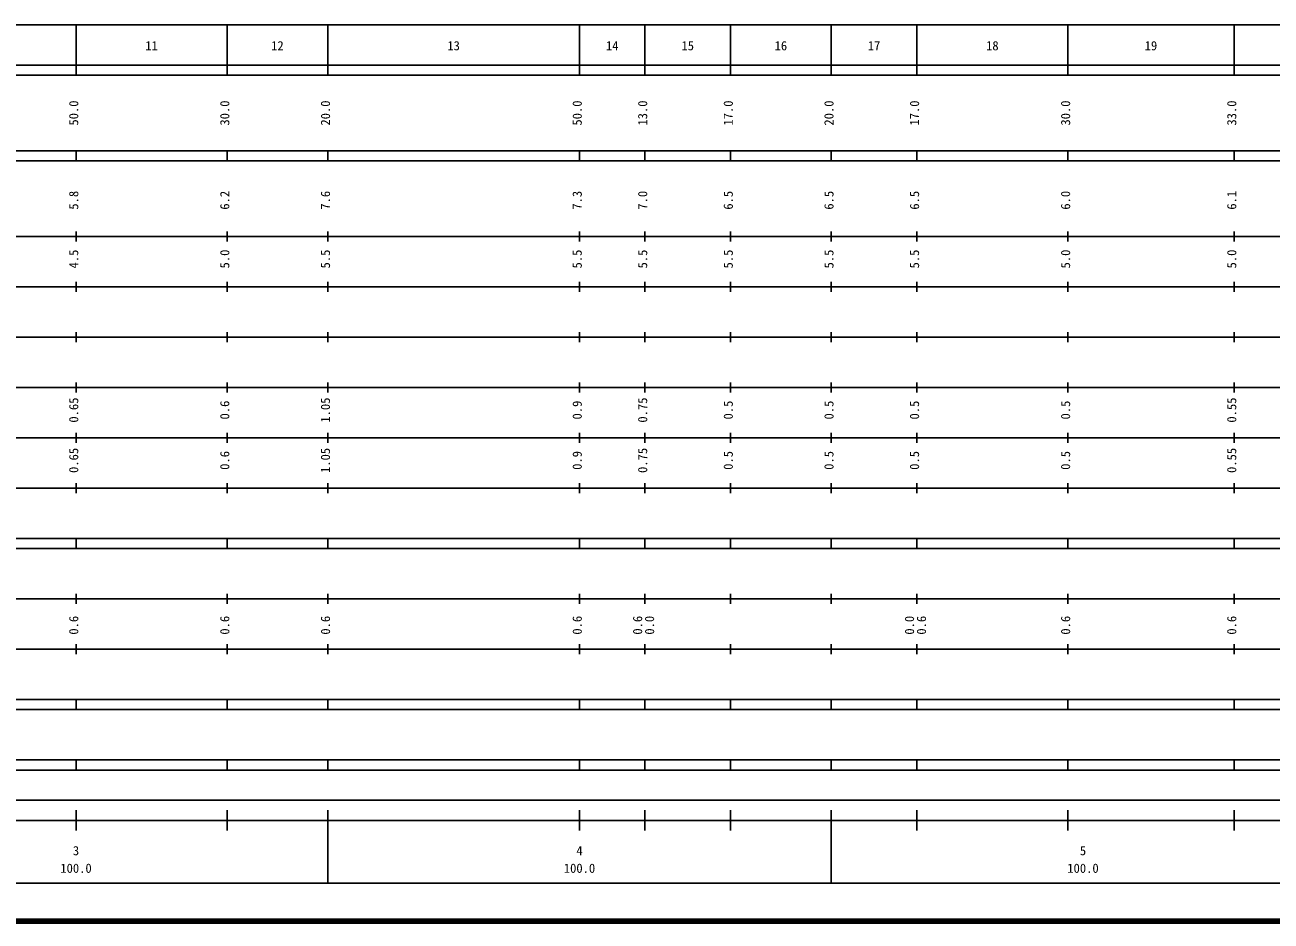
# Model space of a CAD drawing. Units: millimetres on the paper, enlarged 1000 times. Extents: x 40000 to 680000, y 20000 to 380000.
# Drawn here: x 307852 to 555357, y 20000 to 198000 of the extents above; entities that cross this region are included whole.
import ezdxf
from ezdxf.enums import TextEntityAlignment as Align

# ---------------------------------------------------------------- set-up
doc = ezdxf.new("R2010")
doc.units = ezdxf.units.MM
doc.header["$LTSCALE"] = 1000
doc.layers.add('M-TTL', color=2, linetype='Continuous', lineweight=140)
doc.layers.add('M-TTL-BAND', color=7, linetype='Continuous', lineweight=25)
doc.styles.add('ＭＳ ゴシック', font='')
doc.styles.get('ＭＳ ゴシック').set_extended_font_data('MS Gothic')

msp = doc.modelspace()

# ---------------------------------------------------------------- linework, layer by layer
at = {"layer": 'M-TTL'}
msp.add_line((40000, 20000), (680000, 20000), dxfattribs=at)
msp.add_line((40000, 20000), (680000, 20000), dxfattribs=at)
at = {"layer": 'M-TTL-BAND'}
for p, q in [((68000, 198000), (579000, 198000)), ((68000, 198000), (579000, 198000)), ((318000, 188000), (318000, 198000)), ((348000, 188000), (348000, 198000)), ((368000, 188000), (368000, 198000)), ((418000, 188000), (418000, 198000)), ((431000, 188000), (431000, 198000)), ((448000, 188000), (448000, 198000)), ((468000, 188000), (468000, 198000)), ((485000, 188000), (485000, 198000)), ((515000, 188000), (515000, 198000)), ((548000, 188000), (548000, 198000)), ((40000, 190000), (579000, 190000)), ((40000, 190000), (579000, 190000)), ((40000, 188000), (579000, 188000)), ((40000, 188000), (579000, 188000)), ((40000, 173000), (579000, 173000)), ((40000, 173000), (579000, 173000)), ((40000, 171000), (579000, 171000)), ((40000, 171000), (579000, 171000)), ((318000, 171000), (318000, 173000)), ((348000, 171000), (348000, 173000)), ((368000, 171000), (368000, 173000)), ((418000, 171000), (418000, 173000)), ((431000, 171000), (431000, 173000)), ((448000, 171000), (448000, 173000)), ((468000, 171000), (468000, 173000)), ((485000, 171000), (485000, 173000)), ((515000, 171000), (515000, 173000)), ((548000, 171000), (548000, 173000)), ((40000, 156000), (579000, 156000)), ((40000, 156000), (579000, 156000)), ((318000, 155000), (318000, 157000)), ((348000, 155000), (348000, 157000)), ((368000, 155000), (368000, 157000)), ((418000, 155000), (418000, 157000)), ((431000, 155000), (431000, 157000)), ((448000, 155000), (448000, 157000)), ((468000, 155000), (468000, 157000)), ((485000, 155000), (485000, 157000)), ((515000, 155000), (515000, 157000)), ((548000, 155000), (548000, 157000)), ((318000, 145000), (318000, 147000)), ((348000, 145000), (348000, 147000)), ((368000, 145000), (368000, 147000)), ((418000, 145000), (418000, 147000)), ((431000, 145000), (431000, 147000)), ((448000, 145000), (448000, 147000)), ((468000, 145000), (468000, 147000)), ((485000, 145000), (485000, 147000)), ((515000, 145000), (515000, 147000)), ((548000, 145000), (548000, 147000)), ((46000, 146000), (579000, 146000)), ((46000, 146000), (579000, 146000)), ((318000, 135000), (318000, 137000)), ((348000, 135000), (348000, 137000)), ((368000, 135000), (368000, 137000)), ((418000, 135000), (418000, 137000)), ((431000, 135000), (431000, 137000)), ((448000, 135000), (448000, 137000)), ((468000, 135000), (468000, 137000)), ((485000, 135000), (485000, 137000)), ((515000, 135000), (515000, 137000)), ((548000, 135000), (548000, 137000)), ((52000, 136000), (579000, 136000)), ((52000, 136000), (579000, 136000)), ((318000, 125000), (318000, 127000)), ((348000, 125000), (348000, 127000)), ((368000, 125000), (368000, 127000)), ((418000, 125000), (418000, 127000)), ((431000, 125000), (431000, 127000)), ((448000, 125000), (448000, 127000)), ((468000, 125000), (468000, 127000)), ((485000, 125000), (485000, 127000)), ((515000, 125000), (515000, 127000)), ((548000, 125000), (548000, 127000)), ((46000, 126000), (579000, 126000)), ((46000, 126000), (579000, 126000)), ((318000, 115000), (318000, 117000)), ((348000, 115000), (348000, 117000)), ((368000, 115000), (368000, 117000)), ((418000, 115000), (418000, 117000)), ((431000, 115000), (431000, 117000)), ((448000, 115000), (448000, 117000)), ((468000, 115000), (468000, 117000)), ((485000, 115000), (485000, 117000)), ((515000, 115000), (515000, 117000)), ((548000, 115000), (548000, 117000)), ((52000, 116000), (579000, 116000)), ((52000, 116000), (579000, 116000)), ((318000, 105000), (318000, 107000)), ((348000, 105000), (348000, 107000)), ((368000, 105000), (368000, 107000)), ((418000, 105000), (418000, 107000)), ((431000, 105000), (431000, 107000)), ((448000, 105000), (448000, 107000)), ((468000, 105000), (468000, 107000)), ((485000, 105000), (485000, 107000)), ((515000, 105000), (515000, 107000)), ((548000, 105000), (548000, 107000)), ((46000, 106000), (579000, 106000)), ((46000, 106000), (579000, 106000)), ((40000, 96000), (579000, 96000)), ((40000, 96000), (579000, 96000)), ((318000, 94000), (318000, 96000)), ((348000, 94000), (348000, 96000)), ((368000, 94000), (368000, 96000)), ((418000, 94000), (418000, 96000)), ((431000, 94000), (431000, 96000)), ((448000, 94000), (448000, 96000)), ((468000, 94000), (468000, 96000)), ((485000, 94000), (485000, 96000)), ((515000, 94000), (515000, 96000)), ((548000, 94000), (548000, 96000)), ((40000, 94000), (579000, 94000)), ((40000, 94000), (579000, 94000)), ((318000, 83000), (318000, 85000)), ((348000, 83000), (348000, 85000)), ((368000, 83000), (368000, 85000)), ((418000, 83000), (418000, 85000)), ((431000, 83000), (431000, 85000)), ((448000, 83000), (448000, 85000)), ((468000, 83000), (468000, 85000)), ((485000, 83000), (485000, 85000)), ((515000, 83000), (515000, 85000)), ((548000, 83000), (548000, 85000)), ((49000, 84000), (579000, 84000)), ((49000, 84000), (579000, 84000)), ((318000, 73000), (318000, 75000)), ((348000, 73000), (348000, 75000)), ((368000, 73000), (368000, 75000)), ((418000, 73000), (418000, 75000)), ((431000, 73000), (431000, 75000)), ((448000, 73000), (448000, 75000)), ((468000, 73000), (468000, 75000)), ((485000, 73000), (485000, 75000)), ((515000, 73000), (515000, 75000)), ((548000, 73000), (548000, 75000)), ((40000, 74000), (579000, 74000)), ((40000, 74000), (579000, 74000)), ((40000, 64000), (579000, 64000)), ((40000, 64000), (579000, 64000)), ((40000, 62000), (579000, 62000)), ((40000, 62000), (579000, 62000)), ((318000, 62000), (318000, 64000)), ((348000, 62000), (348000, 64000)), ((368000, 62000), (368000, 64000)), ((418000, 62000), (418000, 64000)), ((431000, 62000), (431000, 64000)), ((448000, 62000), (448000, 64000)), ((468000, 62000), (468000, 64000)), ((485000, 62000), (485000, 64000)), ((515000, 62000), (515000, 64000)), ((548000, 62000), (548000, 64000)), ((40000, 52000), (579000, 52000)), ((40000, 52000), (579000, 52000)), ((318000, 50000), (318000, 52000)), ((348000, 50000), (348000, 52000)), ((368000, 50000), (368000, 52000)), ((418000, 50000), (418000, 52000)), ((431000, 50000), (431000, 52000)), ((448000, 50000), (448000, 52000)), ((468000, 50000), (468000, 52000)), ((485000, 50000), (485000, 52000)), ((515000, 50000), (515000, 52000)), ((548000, 50000), (548000, 52000)), ((40000, 50000), (579000, 50000)), ((40000, 50000), (579000, 50000)), ((71000, 44000), (565000, 44000)), ((40000, 40000), (579000, 40000)), ((40000, 40000), (579000, 40000)), ((318000, 38000), (318000, 42000)), ((348000, 38000), (348000, 42000)), ((368000, 27500), (368000, 42000)), ((418000, 38000), (418000, 42000)), ((431000, 38000), (431000, 42000)), ((448000, 38000), (448000, 42000)), ((468000, 27500), (468000, 42000)), ((485000, 38000), (485000, 42000)), ((515000, 38000), (515000, 42000)), ((548000, 38000), (548000, 42000)), ((68000, 27500), (579000, 27500)), ((68000, 27500), (579000, 27500))]:
    msp.add_line(p, q, dxfattribs=at)

# ---------------------------------------------------------------- texts
at = {"layer": 'M-TTL-BAND', "style": 'ＭＳ ゴシック'}
for s, p in [('11', (333000, 192405)), ('12', (358000, 192405)), ('13', (393000, 192405)), ('14', (424500, 192405)), ('15', (439500, 192405)), ('16', (458000, 192405)), ('17', (476500, 192405)), ('18', (500000, 192405)), ('19', (531500, 192405)), ('3', (318000, 32523)), ('4', (418000, 32523)), ('5', (518000, 32523)), ('100.0', (318000, 29033)), ('100.0', (418000, 29033)), ('100.0', (518000, 29033))]:
    msp.add_text(s, height=1833, dxfattribs=at).set_placement(p, align=Align.BOTTOM_CENTER)
for s, p in [('50.0', (319000, 180500)), ('30.0', (349000, 180500)), ('20.0', (369000, 180500)), ('50.0', (419000, 180500)), ('13.0', (432000, 180500)), ('17.0', (449000, 180500)), ('20.0', (469000, 180500)), ('17.0', (486000, 180500)), ('30.0', (516000, 180500)), ('33.0', (549000, 180500)), ('5.8', (319000, 163174)), ('6.2', (349000, 163174)), ('7.6', (369000, 163174)), ('7.3', (419000, 163174)), ('7.0', (432000, 163174)), ('6.5', (449000, 163174)), ('6.5', (469000, 163174)), ('6.5', (486000, 163174)), ('6.0', (516000, 163174)), ('6.1', (549000, 163174)), ('4.5', (319000, 151500)), ('5.0', (349000, 151500)), ('5.5', (369000, 151500)), ('5.5', (419000, 151500)), ('5.5', (432000, 151500)), ('5.5', (449000, 151500)), ('5.5', (469000, 151500)), ('5.5', (486000, 151500)), ('5.0', (516000, 151500)), ('5.0', (549000, 151500)), ('0.65', (319000, 121500)), ('1.05', (369000, 121500)), ('0.75', (432000, 121500)), ('0.55', (549000, 121500)), ('0.6', (349000, 121500)), ('0.9', (419000, 121500)), ('0.5', (449000, 121500)), ('0.5', (469000, 121500)), ('0.5', (486000, 121500)), ('0.5', (516000, 121500)), ('0.65', (319000, 111500)), ('0.6', (349000, 111500)), ('1.05', (369000, 111500)), ('0.9', (419000, 111500)), ('0.75', (432000, 111500)), ('0.5', (449000, 111500)), ('0.5', (469000, 111500)), ('0.5', (486000, 111500)), ('0.5', (516000, 111500)), ('0.55', (549000, 111500)), ('0.6', (319000, 78764)), ('0.6', (349000, 78764)), ('0.6', (369000, 78764)), ('0.6', (419000, 78764)), ('0.6', (431000, 78764)), ('0.0', (433370, 78764)), ('0.0', (485000, 78764)), ('0.6', (487370, 78764)), ('0.6', (516000, 78764)), ('0.6', (549000, 78764))]:
    msp.add_text(s, height=1833, rotation=90, dxfattribs=at).set_placement(p, align=Align.BOTTOM_CENTER)

doc.saveas('drawing.dxf')
